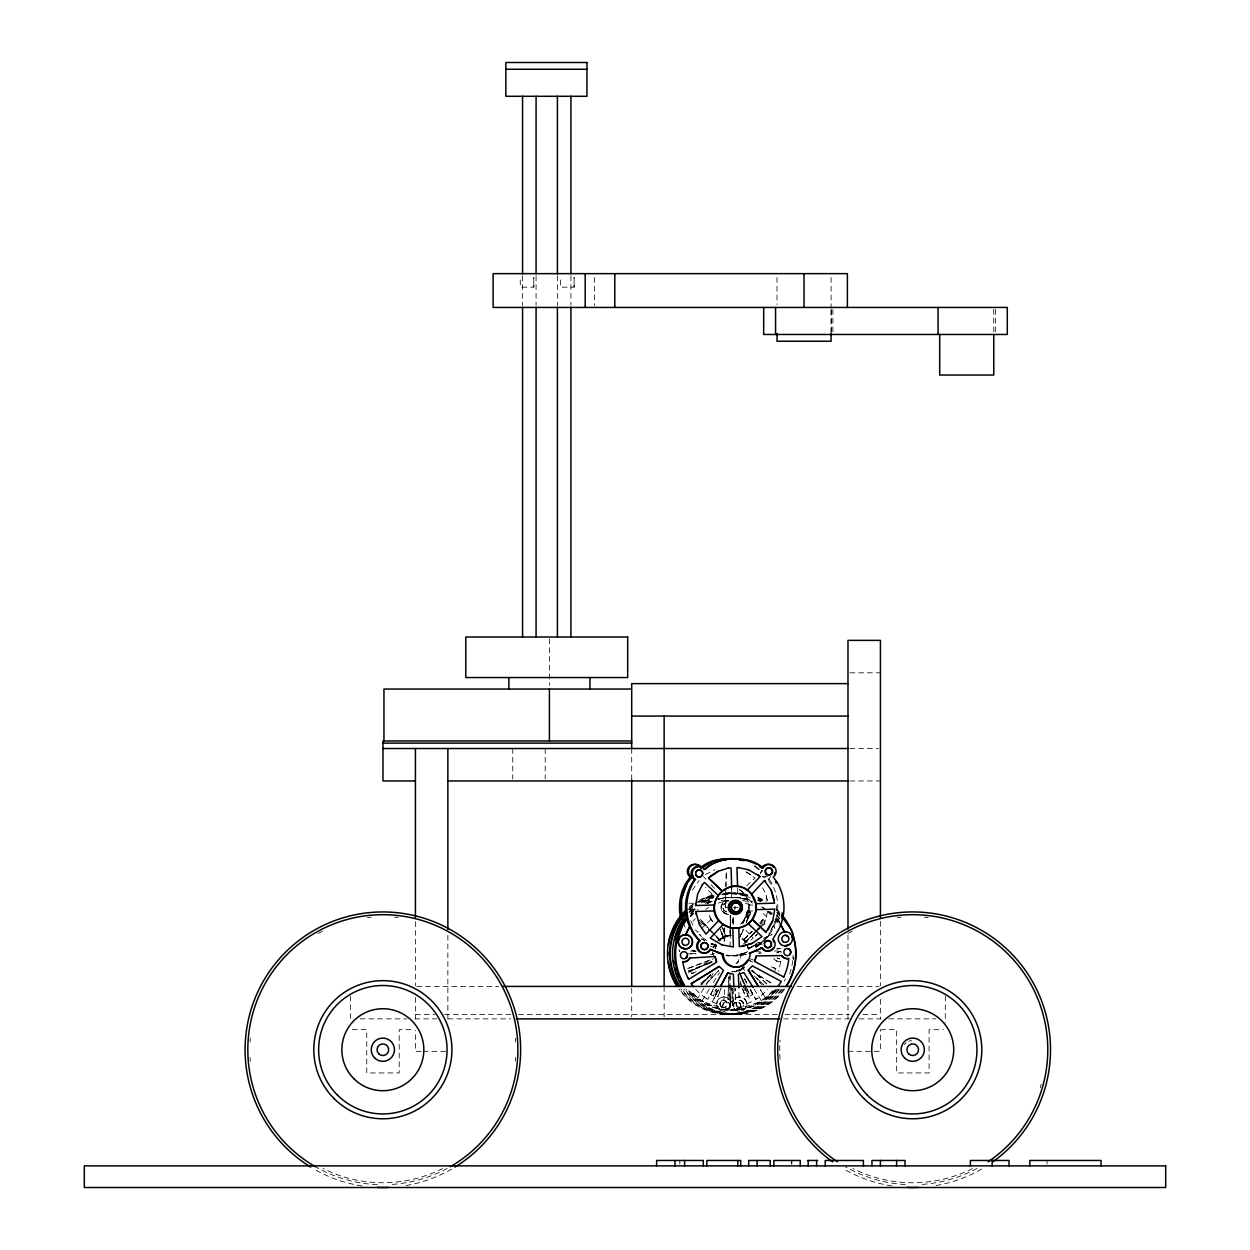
<?xml version="1.0" encoding="UTF-8"?>
<svg xmlns="http://www.w3.org/2000/svg" width="1250" height="1250" viewBox="0 0 1250 1250"><rect width="100%" height="100%" fill="white"/><g stroke="black" fill="none" stroke-linecap="round" stroke-linejoin="round"><path stroke-width="0.75" stroke-dasharray="5 3.75" d="M730.156 930.031L729.906 935.516L730.172 926.359M730.203 928.203L730.531 915.375L730.234 924.531M712.672 951.75L712.594 954.531L709.031 954.422M725.812 888.359L725.234 907.359L729.766 907.484M725.859 886.469L726.312 871.469L725.938 886.469M725.312 907.359L725.766 892.156M724.594 989.625L724.188 999.25L723.141 999.641M731.156 988.328L730.781 999.312L728 999.234L728.656 977.266M730 946.906L730.578 930.031M731.469 898.047L731.812 886.641M730 974.266L729.672 999.844A6.547 6.547 0 0 1 732.719 1003.906L733.859 1008.188A7.141 7.141 0 0 0 746.719 1005.234L746.875 1003.359M730.047 976.078L729.781 999.844M730.781 999.312L731.266 982.844M732.781 1005.609L732.641 1002.859A7.141 7.141 0 0 1 746.781 1003.359M732.703 1003.906L732.75 1002.859M728 999.234L728.875 973.609M767.609 911.469L764.203 924.391M740.562 924.344L747.422 915.922L749.094 905.203M749 910.672L749.266 907.938M730.656 1005.609L730.797 1002.859A7.141 7.141 0 0 0 716.656 1003.359L716.734 1005.234A7.141 7.141 0 0 0 729.578 1008.188L730.703 1002.859M754.094 989.078L761.312 1000.609L759.5 1001.547A53.531 53.5 -90 0 1 746.422 1006.125L743.484 1006.609L743.625 1005.219A6.547 6.547 0 0 0 740.188 999.656L739.141 999.25L738.844 989.625M743.594 1006.609L743.734 1005.219M776.656 910.531L776.578 905.156M775.719 921.344L776.375 919.078L768.375 935.922L764.141 939.812M707.625 903.719L712.031 894.047M715.125 948.547L716.562 945M774.938 970.938L775.797 968.578L770.672 966.625L775.797 968.578M715.219 995.828L717.781 988.984L715.219 995.828L717.812 996.812L721.062 988.266L717.812 996.812M716.141 946.125L715.297 948.359L716.234 945.953L711.094 944M747.562 910.547L742.375 924.25L747.562 910.547L750.172 911.547L746.266 921.812L750.172 911.547M741.719 933.797L743.016 930.375L741.625 933.797M715.172 944.063L713.703 947.328L714.688 945.156M748.172 911.516L742.984 923.219L748.172 911.516L750.719 912.656L746.25 922.688L750.719 912.656M739.562 937.719L743.281 929.359M710.781 994.703L713.031 989.703L710.781 994.703L713.328 995.859L716.359 989.172L713.328 995.859M739.453 937.719L743.203 929.359M770.422 931.297L774.906 921.344M716.672 1003.703L712.172 1001.844L718.734 989.859M713.375 989.156L707.766 999.375L706.094 998.375M718.625 989.859L712.172 1001.844M713.141 973.328L697.938 997.953A53.531 53.5 -90 0 1 687.344 988.734M709.359 989.078L702.125 1000.609L703.938 1001.547A53.531 53.5 -90 0 0 717.031 1006.125L719.953 1006.609L719.703 1005.219A6.547 6.547 0 0 1 723.25 999.656M713.312 982.5L719.531 972.609M692.297 890.234L699.031 880.594M753.844 865.828A35.516 35.5 -90 0 1 758.328 869.5L758.781 868.828M711.953 894.047L705.391 887.406M763.344 940.719L769.688 932.953M764.312 940.719C782.312 923.109 781.969 891.969 764.812 873.875M742.609 922.594L744.469 920.594M710.406 975.266L701.672 984.594L710.469 975.266M744.234 966.422L740.094 970.406L742.312 969.266M762.938 919.531L759.172 923.531L762.938 919.531L764.953 921.438L762.453 924.109M756.172 930.781L746.125 941.438L743.984 939.531L751.562 931.531L743.984 939.531M757.422 929.438L761.188 925.438M753.594 933.438L746.016 941.438L741.359 937.562M754.859 932.109L758.641 928.109M759.906 926.781L764.953 921.438M762.984 921.406L760.328 923.922L762.984 921.406L764.891 923.438L760.906 927.203M754.297 933.469L745.016 942.266L742.984 940.234L752.312 931.453L742.984 940.234L744.906 942.266L756.891 930.969M755.609 932.219L759.594 928.453M711.141 919.391L697.469 932.203L695.438 929.953M746.75 885.766L755.047 878.016L745.359 871.312M717.422 941.438L719.453 939.531L715.656 935.531M758.219 929.703L762.219 925.938M757.531 934.047L755.359 936.078L757.578 934.094M698.656 921.234L700.5 919.531L708.078 927.531L700.5 919.531M756 947.281L762.781 941.062M750.844 940.109L753.156 938.078L745.406 929.922M727.719 956.062L740.375 954.781L746.578 952.25M716.359 936.469C720.281 944.969 724.844 934.234 730.75 935.594L730.484 926.453M740.484 954.781L747.609 951.922M718.188 940.359L725.734 936.234L722.453 927.672L725.734 936.234M756.531 947.203L762.594 942.812M740.203 970.391L741.391 969.656M757.344 998.375L755.672 999.375L757.234 998.375A53.531 53.5 -90 0 0 767.797 989.234M723.125 937.219L720.5 930.375L723.016 937.219L731.297 935.375M688.312 972.469L708.594 961.484M781 948.281L776.766 948.828A7.141 7.141 0 0 0 780.438 948.484M705.578 874.531L714.906 869.781M743.141 944.063L750.922 940.109M744.375 985.562L748.234 995.828L745.625 996.812L740.422 983.125L745.625 996.812M738.859 970.797L741.281 969.656L737.953 971.234L731.719 971.859L738.594 970.156L736 971.141M752.656 994.703L750.375 989.703L752.656 994.703L750.125 995.859L745.562 985.828M691.688 973.656L696.672 971.406L691.688 973.656L690.547 971.125L712.141 961.359M720.156 929.359L723.875 937.719L726.516 936.578L722.766 928.219M690.547 971.125L712.25 961.359M747.875 947.188L748.188 948.547L761.938 943.359L748.188 948.547L748.578 949.484M765.828 876.609L764.953 876.938A3.562 3.562 0 0 1 762.266 876.5M766.172 876.609L765.312 876.938A3.562 3.562 0 0 1 762.609 876.5M709.25 963.375L688.625 971.172L687.641 968.578L713.312 958.828M688.625 971.172L705.734 964.672M707.453 964.031L712.578 962.078M687.641 968.578L713.422 958.828M736.047 963.5A13.469 13.453 0 0 0 740.281 954.125L747.641 951.547M739.422 969.812L738.484 970.156L740.438 975.281M778.062 948.875L779.516 948.734M746.484 954.312L735.719 956.062L726.688 955.141M735.438 999.234L735.062 988.25L735.438 999.234L732.922 999.328L732.281 988.328M733.672 907.484L738.203 907.359M690.734 953.547L696.844 953.359M774.562 951.047L778.219 950.938L778.312 953.453M533.766 287.156L533.766 277.5L533.797 287.156L520.281 287.156L520.281 277.5M574.125 287.156L574.125 277.5L574.125 287.156L560.609 287.156L560.609 277.5M849.891 672.812L880.422 672.812M849.891 748.516L878.516 748.516M849.891 780.953L880.422 780.953M758.328 869.5L759.438 869.5M741.359 890.906L746.766 897.359L749.156 905.203M727.25 893.312L729.391 893.312M734.047 893.312L736.188 893.312M739.141 893.312L741.281 893.312M729.688 893.641L733.75 893.641M727.281 900.219L727.359 900.219A7.125 7.125 0 0 0 720.984 908.031A7.125 7.125 0 0 0 728.781 914.406M749.125 904.969L752.875 905.078M748.953 910.906L752.688 911.016M730.641 935.594L730.5 930.109M723.875 937.719L720.234 929.359M719.453 939.531L709.297 928.859M714.328 953.312L713.375 953.312A13.469 13.453 0 0 0 713.734 956.812M740.281 954.125L741.234 954.125A13.469 13.453 0 0 1 737 963.5M712.703 954.531L712.453 953.141M778.891 958.75L779.25 958.75A3.562 3.562 0 0 1 777.578 957.984M780.703 961.672L780.797 961.672A6.547 6.547 0 0 1 773.703 958.062A6.547 6.547 0 0 0 780.703 961.656A53.656 53.641 -90 0 1 778.344 971.203M416.844 986.422L498.75 986.422M797.109 986.422L879.016 986.422M760.438 989.75L765.656 998.016A53.531 53.5 -90 0 0 776.094 988.734M746.875 1003.703L751.266 1001.844L740.25 981.375M725.984 1013.734L728.547 1013.734M734.891 1013.734L737.453 1013.734M722.156 1014.062L724.297 1014.062M727.25 1014.062L729.391 1014.062M734.047 1014.062L736.188 1014.062M739.141 1014.062L741.281 1014.062M415.422 1014.547L434.875 1014.547M444.609 1014.547L510.766 1014.547M518.547 1014.547L777.312 1014.547M785.094 1014.547L849.297 1014.547M862.922 1014.547L880.422 1014.547M360.078 1018.875L407.094 1018.875M414.891 1018.875L436.828 1018.875M448.047 1018.875L510.766 1018.875M783.453 1018.875L849.297 1018.875M859.031 1018.875L880.953 1018.875M888.766 1018.875L935.781 1018.875M352.344 1029.688L366.766 1029.688L366.766 1072.938L399.203 1072.938L399.203 1029.688L413.625 1029.688M880.422 1029.688L896.656 1029.688L896.656 1072.938L929.094 1072.938L929.094 1029.688L943.516 1029.688M421.141 1051.312L415.422 1051.312L415.422 1030.312M423.062 1051.312L445.953 1051.312M847.984 1051.312L880.422 1051.312L880.422 1030.312M688.875 903.156L694.547 903.328M688.641 909.109L698.078 909.391M755.531 951.688L760.391 951.828M690.734 951.094L696.203 951.266M686.969 953.766L696.125 954.047M696.125 951.25L692.609 950.203M711.141 943.328L719.469 945.984M750.125 958.828L753.547 960.125M711.016 944L716.125 945.953M701.484 938.969L704.844 940.469M710.406 946.016L713.766 947.516M701.438 938.969L704.766 940.469M750.906 970.531L772.203 983.703L750.797 970.531M781.234 952.156L780.969 951.984A3.562 3.562 0 0 0 776.734 952.969M746.734 872.25L754.016 876.953M702.406 937.672L709.766 942.375M739.312 889.453L743.562 892.922M754.953 865.828L762.125 871.688M754.203 975.922L763.578 984.719L754.266 975.922M700.453 921.406L707.125 927.688M708.453 928.938L712.453 932.703M713.781 933.969L720.453 940.234M701.781 922.656L709.734 930.188M711.062 931.453L715.031 935.219M703.406 876.547L705.969 879.281M711.016 884.719L714.938 888.797M698.484 921.438L702.25 925.438M701.562 936.578L699.531 934.406L702.484 937.672M742.281 967.844L744.781 970.516M679.281 950L679.344 950.062A3.562 3.562 0 0 1 679.781 950.891M678.922 950L679 950.062A3.562 3.562 0 0 1 679.641 951.797M711.188 919.594L713 921.703M776.672 909.953L779.781 913.719M768.547 880.594L771.141 884.203M776.094 919.078L778.312 922.141M765.516 997.953L760.547 989.75M711.266 919.594L707.859 912.141M774.797 928.125L773.531 926.203L774.656 928.125M744.672 978.922L746.516 982.328M750.172 989.156L755.672 999.375L750.078 989.156M744.562 978.922L749.156 987.453M762.578 887.766L765.797 893.938L767.625 902.406L765.734 893.938M690.688 920.703L694.719 928.422M750.234 948.422L749.734 947.328M739.5 972.469L744.812 984.156M741.109 975.812L746.359 987.5M747.109 989.172L750.125 995.859M722.688 928.219L726.406 936.578M747.312 945.953L748.312 948.547M741.078 977L744.984 987.266M745.625 988.984L748.234 995.828M683.609 923.484L685.031 927.234M739.875 973.578L743.734 983.844M737.562 888.359L737.922 897.859M731.625 888.547L731.969 898.047M733.766 988.781L733.656 999.844A6.547 6.547 0 0 0 730.734 1003.906M730.422 924.625L730.156 915.469L730.453 928.281M732.328 988.328L732.656 999.312M1047.016 1160.469L1047.016 1164.062M995.406 309.375L995.406 332.547M993.766 309.375L993.766 332.547M945.312 995.969L945.312 1022.469M880.422 921.312L880.422 985.703M880.422 999.359L880.422 1018.875M847.984 934.969L847.984 1018.875M832.922 309.375L832.922 332.547M831.25 309.375L831.25 332.547M831.078 277.5L831.078 308.406M831.078 310.328L831.078 333.516M791.891 1160.469L791.891 1164.062M791.422 1160.469L791.422 1164.062M777 277.5L777 304.547M679.828 1160.469L679.828 1164.062M664.141 986.422L664.141 1016.953M631.703 748.516L631.703 779.047M631.703 988.328L631.703 1016.953M594.516 277.406L594.516 305.562M570.922 275.875L570.922 305.156M557.406 275.875L557.406 305.156M549.406 638.922L549.406 685.234M545.188 748.516L545.188 779.047M536.078 275.875L536.078 305.156M522.578 275.875L522.562 305.156M512.75 748.516L512.75 779.047M447.859 935.234L447.859 1018.875M415.422 921.625L415.422 985.797M415.422 997.469L415.422 1018.875M350.531 995.969L350.531 1018.875M904.328 1044.688A10.812 10.812 0 0 1 906.328 1042.703M908.781 1041.297A10.812 10.812 0 0 1 911.516 1040.578M723.422 894.016A60.078 60.047 -90 0 1 747.625 896.156M757.359 900.031A60.078 60.047 -90 0 1 760.422 901.688M776.375 915.094A60.078 60.047 -90 0 1 779.562 919.281M778.484 989.594A60.078 60.047 -90 0 1 682.156 989.516M689.188 909.953A60.078 60.047 -90 0 1 693.141 906.547M698.891 902.516A60.078 60.047 -90 0 1 714.875 895.641M722.75 893.844A60.078 60.047 -90 0 1 750.141 897.875M776.078 989.594A60.078 60.047 -90 0 1 679.75 989.516M689.359 907.641A60.078 60.047 -90 0 1 693.547 904.453M695 903.469A60.078 60.047 -90 0 1 714.141 895.219M735.156 906.594A7.125 7.125 0 0 1 734.562 910.234M746.219 952.625A48.562 48.547 -90 0 1 725.938 955.562M725.625 893.203A60.672 60.641 -90 0 1 747.844 895.625M758.828 900.188A60.672 60.641 -90 0 1 761.141 901.484M777.125 915.203A60.672 60.641 -90 0 1 779.531 918.344M785.484 978.719A60.672 60.641 -90 0 1 784.344 981.109M779.531 989.031A60.672 60.641 -90 0 1 680.953 989.031M688.797 909.406A60.672 60.641 -90 0 1 693.859 905.156M698.219 902.172A60.672 60.641 -90 0 1 712.641 895.625M726.125 893.047A60.672 60.641 -90 0 1 748.219 896.453M777.391 918.344A60.672 60.641 -90 0 1 779.609 921.656M777.391 989.031A60.672 60.641 -90 0 1 678.812 989.031M689.641 906.797A60.672 60.641 -90 0 1 692.781 904.375M699.516 900.188A60.672 60.641 -90 0 1 714.344 894.609M739.109 889.453A21 20.984 -90 0 1 740.344 924.344M712.797 921.703A21 20.984 -90 0 1 708.453 914.766M707.969 901.281A21 20.984 -90 0 1 711.812 894.047M727.031 913.766A6.531 6.516 0 0 1 721.531 906.359A6.531 6.516 0 0 1 728.953 900.859M734.469 906.578A6.531 6.516 0 0 1 734.453 908.281M726.766 913.766A6.531 6.516 0 0 1 721.266 906.359A6.531 6.516 0 0 1 728.688 900.859M726.5 911.828A4.672 4.672 0 0 1 726.531 902.797M726.156 911.828A4.672 4.672 0 0 1 726.188 902.797M770.516 876.562A7.094 7.094 0 0 1 768.109 879.344L769.219 879.344A7.094 7.094 0 0 0 770.609 878.109M760.406 952.969A7.094 7.094 0 0 1 758.578 953.141M695.172 951.25A7.094 7.094 0 0 1 691.656 950.203M761.375 952.969A7.094 7.094 0 0 1 759.531 953.141M755.312 946.891A3.562 3.562 0 0 1 756.344 943.469M757.969 942.594A3.562 3.562 0 0 1 760.656 943.031L761.375 943.625A3.562 3.562 0 0 1 762.266 945.25M760.562 873.359A3.562 3.562 0 0 1 760.719 872.438L761.094 871.594A3.562 3.562 0 0 1 762.438 870.328M760.922 873.359A3.562 3.562 0 0 1 761.078 872.438L761.453 871.594A3.562 3.562 0 0 1 762.797 870.328M755.672 946.891A3.562 3.562 0 0 1 756.703 943.469M757.453 942.922A3.562 3.562 0 0 1 761.016 943.031L761.734 943.625A3.562 3.562 0 0 1 762.609 945.25M779.828 958.781A3.562 3.562 0 0 1 777.219 957.984M777.094 952.969A3.562 3.562 0 0 1 781.328 951.984M745.297 903.109A53.531 53.5 -90 0 1 751.75 905.828M763.312 913.656A53.531 53.5 -90 0 1 768.234 918.641M690.188 915.609A53.531 53.5 -90 0 1 692.75 913.219M721.125 900.578A53.531 53.5 -90 0 1 728.125 900.156M723.031 897.844A56.328 56.297 -90 0 1 751.922 901.656M761.641 906.875A56.328 56.297 -90 0 1 764.641 909.016M767.484 911.359A56.328 56.297 -90 0 1 772.688 916.562M775.031 919.422A56.328 56.297 -90 0 1 777.172 922.422M772.656 990.844A56.328 56.297 -90 0 1 688 990.812M690.562 913.844A56.328 56.297 -90 0 1 693.25 911.328M705.469 903.156A56.328 56.297 -90 0 1 712.281 900.344M716.203 899.281A56.328 56.297 -90 0 1 752.312 901.656M767.891 911.359A56.328 56.297 -90 0 1 770.578 913.875M775.438 919.422A56.328 56.297 -90 0 1 777.578 922.422M773.062 990.844A56.328 56.297 -90 0 1 688.406 990.812M690.953 913.844A56.328 56.297 -90 0 1 693.641 911.328M705.875 903.156A56.328 56.297 -90 0 1 712.672 900.344M741.875 939A18.312 18.312 -90 0 1 744.25 941.125M747.047 945A18.312 18.312 -90 0 1 748.75 949.484M743.484 967.016A18.312 18.312 -90 0 1 735.141 971.516M713.922 946.906A18.312 18.312 -90 0 1 715.344 944.063M718.375 940.359A18.312 18.312 -90 0 1 731.469 935.375M981.641 1169.047A137.781 137.781 0 0 1 933.562 1185.922M891.922 1185.922A137.781 137.781 0 0 1 843.859 1169.047M1041.25 1084.156A133.031 133.031 0 0 1 1040.203 1087.844M972.484 1168.578A133.031 133.031 0 0 1 853 1168.578M780.062 1059.344A133.031 133.031 0 0 1 780.062 1040.094M847.891 933.562A133.031 133.031 0 0 1 853 930.844M897.312 917.578A133.031 133.031 0 0 1 901.172 917.188M924.312 917.188A133.031 133.031 0 0 1 928.172 917.578M977.031 1168.438A135.016 135.016 0 0 1 920.141 1184.531M905.344 1184.531A135.016 135.016 0 0 1 845.234 1166.641M758.438 899.234A60.078 60.047 -90 0 1 761.547 900.781M776.719 912.406A60.078 60.047 -90 0 1 780.156 916.391M793.109 955.359A60.078 60.047 -90 0 1 792.906 958.875M792.734 960.609A60.078 60.047 -90 0 1 789.531 974.188M781.281 989.516A60.078 60.047 -90 0 1 684.953 989.594M689.375 912.5A60.078 60.047 -90 0 1 694.453 907.703M701.531 902.578A60.078 60.047 -90 0 1 714.172 896.672M722.609 894.531A60.078 60.047 -90 0 1 746.891 895.219M757.672 897.844A60.078 60.047 -90 0 1 764 900.781M783.734 989.516A60.078 60.047 -90 0 1 687.406 989.594M691.844 912.5A60.078 60.047 -90 0 1 696.906 907.703M703.984 902.578A60.078 60.047 -90 0 1 713.344 897.875M723.344 894.875A60.078 60.047 -90 0 1 747.656 894.844M744.891 954.484A48.562 48.547 -90 0 1 726.266 955.031M724.625 893.625A60.672 60.641 -90 0 1 746.969 894.609M758.219 898.422A60.672 60.641 -90 0 1 764.078 901.484M777.453 912.219A60.672 60.641 -90 0 1 780.062 915.203M793.734 957A60.672 60.641 -90 0 1 793.547 959.641M782.484 989.031A60.672 60.641 -90 0 1 683.906 989.031M688.938 912.219A60.672 60.641 -90 0 1 693.703 907.641M701.172 902.172A60.672 60.641 -90 0 1 714.328 896.031M721.562 894.609A60.672 60.641 -90 0 1 747.812 894.312M757.922 897.391A60.672 60.641 -90 0 1 766.219 901.484M776.781 909.406A60.672 60.641 -90 0 1 779.594 912.219M784.625 989.031A60.672 60.641 -90 0 1 686.047 989.031M691.078 912.219A60.672 60.641 -90 0 1 695.844 907.641M703.312 902.172A60.672 60.641 -90 0 1 713.969 896.906M742.312 900.578A53.531 53.5 -90 0 1 752.531 902.891M762.125 907.172A53.531 53.5 -90 0 1 765.109 909M767.969 911.016A53.531 53.5 -90 0 1 773.25 915.609M775.656 918.141A53.531 53.5 -90 0 1 777.906 920.844M706.203 998.375A53.531 53.5 -90 0 1 695.641 989.234M693 921.359A53.531 53.5 -90 0 1 695.203 918.641M705.656 909.359A53.531 53.5 -90 0 1 708.609 907.5M718.141 903.109A53.531 53.5 -90 0 1 728.344 900.656M718.5 899.281A56.328 56.297 -90 0 1 751.172 900.344M777.734 919.375A56.328 56.297 -90 0 1 779.891 922.375M775.438 990.812A56.328 56.297 -90 0 1 690.781 990.844M690.75 916.562A56.328 56.297 -90 0 1 693.266 913.875M708.172 903.188A56.328 56.297 -90 0 1 711.516 901.656M718.094 899.281A56.328 56.297 -90 0 1 750.766 900.344M769.797 911.328A56.328 56.297 -90 0 1 772.484 913.844M777.344 919.375A56.328 56.297 -90 0 1 779.484 922.375M775.031 990.812A56.328 56.297 -90 0 1 690.375 990.844M690.344 916.562A56.328 56.297 -90 0 1 695.547 911.359M707.766 903.188A56.328 56.297 -90 0 1 714.562 900.359M742.562 938.375A18.312 18.312 -90 0 1 748.094 944.063M744.703 967.359A18.312 18.312 -90 0 1 734.656 971.875M715.125 947.937A18.312 18.312 -90 0 1 716.391 945M719.188 941.125A18.312 18.312 -90 0 1 731.969 935.375M451.75 1169.047A137.781 137.781 0 0 1 403.672 1185.922M362.031 1185.922A137.781 137.781 0 0 1 313.969 1169.047M515.672 1057.422A133.031 133.031 0 0 1 515.391 1061.281M442.594 1168.578A133.031 133.031 0 0 1 323.109 1168.578M250.328 1061.281A133.031 133.031 0 0 1 250.047 1057.422M250.047 1042.016A133.031 133.031 0 0 1 250.328 1038.156M318 933.562A133.031 133.031 0 0 1 323.109 930.844M367.422 917.578A133.031 133.031 0 0 1 371.297 917.188M394.422 917.188A133.031 133.031 0 0 1 398.281 917.578M515.391 1038.156A133.031 133.031 0 0 1 515.672 1042.016M447.141 1168.438A135.016 135.016 0 0 1 390.25 1184.531M377.312 1184.609A135.016 135.016 0 0 1 315.344 1166.641M733.266 917.297L733.078 924.625L733.234 917.297M724.625 927.984L724.172 942.938L724.688 927.984M740.188 1006.656L739.75 1007.484A3.562 3.562 0 0 1 734.094 1007.687L733.594 1006.891A3.562 3.562 0 0 1 738.922 1002.5L739.594 1003.141A3.562 3.562 0 0 1 740.188 1006.656M740.547 1006.656L740.109 1007.484A3.562 3.562 0 0 1 734.453 1007.687L733.953 1006.891A3.562 3.562 0 0 1 739.266 1002.5L739.953 1003.141A3.562 3.562 0 0 1 740.547 1006.656M729.484 1006.891L728.984 1007.687A3.562 3.562 0 0 1 723.328 1007.484L722.891 1006.656A3.562 3.562 0 0 1 723.484 1003.141L724.172 1002.5A3.562 3.562 0 0 1 729.484 1006.891M729.844 1006.891L729.344 1007.687A3.562 3.562 0 0 1 723.688 1007.484L723.25 1006.656A3.562 3.562 0 0 1 723.844 1003.141L724.531 1002.5A3.562 3.562 0 0 1 729.844 1006.891M718.656 970.516L706.188 983.844L718.766 970.516M710.516 974.672L699.844 984.719L710.578 974.672M772.031 934.469L763.672 938.219L772.016 934.469M763.156 941.516L749.672 947.516L763.094 941.516M714.906 944.984L711.453 943.484L714.906 944.984M752.859 962.109L749.516 960.609L752.953 962.109M766.828 983.938L752.078 970.125L766.828 983.938M761.766 984.594L759.25 981.938L761.766 984.594M733.203 924.531L732.984 917.219L733.141 924.531M737.75 1006.797A3.562 3.562 0 0 0 743.547 1004.641A3.562 3.562 0 0 0 738.781 1000.703A3.562 3.562 0 0 0 737.75 1006.797M734.953 1009.547A7.141 7.141 0 0 0 746.531 1005.234A7.141 7.141 0 0 0 737 997.359A7.141 7.141 0 0 0 734.953 1009.547M737.219 1006.797A3.562 3.562 0 0 0 743.016 1004.641A3.562 3.562 0 0 0 738.25 1000.703A3.562 3.562 0 0 0 737.219 1006.797M721.344 1006.953A3.562 3.562 0 0 0 726.969 1004.391A3.562 3.562 0 0 0 721.938 1000.797A3.562 3.562 0 0 0 721.344 1006.953M719.797 1009.859A7.141 7.141 0 0 0 731.047 1004.734A7.141 7.141 0 0 0 720.984 997.563A7.141 7.141 0 0 0 719.797 1009.859M721.875 1006.953A3.562 3.562 0 0 0 727.5 1004.391A3.562 3.562 0 0 0 722.469 1000.797A3.562 3.562 0 0 0 721.875 1006.953"/><path stroke-width="1.5" d="M783.781 977.063L754.734 961.484L756.109 955.906L781.781 955.578A6.547 6.547 0 0 0 787.547 958.672L788.922 958.453L788.641 960.344A53.531 53.5 -90 0 1 783.672 977.063M751.484 894.047C731.688 869.828 697.469 906.531 723.156 924.469L710.281 938.078L721.844 944.844M782.141 912.781C781.438 921.219 792.969 927.016 793.297 936.406L792.109 936.766M781.859 918.516L782.078 916.234M695.531 904.109L695.656 905.531L697.703 893.938L702.453 884.672M765.969 932.203L752.312 919.391L765.906 932.203L772.75 920.703L774.781 909.109L756.062 909.672M681.906 897.734L687.234 883.047M726.906 859.672A35.516 35.5 -90 0 0 705.109 869.5L704.672 868.828A7.094 7.094 0 0 0 694 868.766A7.094 7.094 0 0 0 695.328 879.344C682.906 896.828 683.75 924.891 700.094 940.719L698.531 941.203A7.094 7.094 0 0 0 698.828 951.219L700.328 952.312A7.094 7.094 0 0 0 707.422 952.094L710.906 949.391L723.156 954.125A13.469 13.453 0 0 0 737.016 967.141A13.469 13.453 0 0 0 750.078 953.312L762.016 947.859A7.094 7.094 0 0 0 772.547 949.656A7.094 7.094 0 0 0 772.922 939L778.156 930.422A48.766 48.75 -90 0 0 776.703 881.672L773.219 877.125A7.094 7.094 0 0 0 774.219 866.516A7.094 7.094 0 0 0 763.562 866.906L761.922 867.766L762.453 866.906A7.094 7.094 0 0 1 773.688 867.219M710.891 949.422L710.906 949.391A7.094 7.094 0 0 1 700.5 951.812A7.094 7.094 0 0 1 699.5 941.203L700.094 940.719M767.938 929.953L772.672 920.703M714.172 987.453L723.453 970.406L719.203 966.422L691.297 983.656L719.062 966.5M727.75 972.891L720.453 986.469L727.859 972.891L733.438 974.266L733.828 986.953M689.906 926.203L685.656 934.703L689.906 926.203C682.531 911.484 684.766 892.547 694.562 879.516L695.672 879.516M752.172 919.594L755.578 912.141L755.891 903.719L774.562 903.156L771.219 890.234L764.438 880.547L751.625 894.234M681.359 916.234C678.125 903.797 685.094 884.953 690.391 877.203L686.75 881.672A48.766 48.75 -90 0 0 680.391 916.75M678.953 919.172L676.562 922.109L670.281 936.406A60.078 60.047 -90 0 0 668.375 944.938M685.734 911.219L681.641 916.234L681.484 900.344M738.438 867.594L736.938 867.672L737.578 886.469A21 20.984 -90 0 1 752.391 919.594L746.188 925.172L738.516 928.047M687.438 882.609L693.188 875.844M702.375 884.672L704.484 882.422L718 895.234M728.047 868.125L718.078 871.312L708.391 878.016L722.156 890.906L708.516 878.062M685.875 957.984L686.5 957.312A3.562 3.562 0 0 0 687.156 955.578M714.5 910.906L695.828 911.469L699.234 924.391L705.938 934.094L718.828 920.391M747.297 890.156L760.109 876.547L748.531 869.781M758.406 986.469L748.266 970.047L752.359 965.891L781.328 981.484L780.219 983.156A53.531 53.5 -90 0 1 778.203 986.016M759.891 948.797L762.031 947.891M693.297 986.531A53.531 53.5 -90 0 1 691.25 983.703L691.406 983.656M709.422 876.953L718.156 871.312M789.734 944.312L784.516 945.906M689.844 958.062A6.547 6.547 0 0 1 682.75 961.656L682.641 961.672A6.547 6.547 0 0 0 689.75 958.062L715.141 956.531L716.734 962.062L688.641 979.359L687.703 977.656M711.422 862.391L700.688 868.359C710.469 860.625 723.891 857.203 736.172 859.438M770.328 950.422L765.469 951.062L761.078 947.891M758.094 949.562L749.109 953.312L750.062 953.312M738.812 927.984L739.312 946.672L752.219 943.328L761.984 936.609L748.297 923.719M742.406 946.516L752.297 943.328M785.469 945.875L787.156 945.594M715.422 860.875L730.781 858.562M738.594 928.047L730.328 927.75L722.891 924.344M727.984 868.125L731.078 867.969L731.641 886.641M784.016 931.766L786.016 931.703M695.578 905.531L714.391 904.969M505.859 69.266L586.969 69.266M847.984 683.625L631.703 683.625L631.703 748.516M630.516 689.047L383.953 689.047L383.953 741.172M631.703 716.078L847.984 716.078M631.703 740.953L382.984 740.953L382.984 780.953L415.422 780.953M382.984 743.109L631.703 743.109M382.984 748.516L847.984 748.516M447.859 780.953L847.984 780.953M760.109 876.547L757.781 874.531M737.5 886.469L737.578 886.469A21 20.984 -90 0 0 716.234 915.922A21 20.984 -90 0 0 752.391 919.594M695.828 911.469L696.047 914.484M687.062 919.078L682.922 925.219L677.219 939.875A60.078 60.047 -90 0 0 684.578 985.266M732.812 928.172L733.438 946.969L721.781 944.844M793.297 936.406L793.156 936.406A60.078 60.047 -90 0 1 785.859 986.641M678.438 940.172L677.219 939.875M717.422 952.469L723.156 954.125M715.031 956.531L716.062 961.016M756.078 957.094L754.734 961.484M748.266 970.047L758.516 986.469M502.641 986.422L791.25 986.422M516.297 1018.875L779.562 1018.875M807.453 1160.469L817.562 1160.469M683.922 948.734L685.375 948.875M746.094 860.578L732.656 858.562L745.312 859.844L757.219 864.375M739.75 860.016L743.344 860.609M729.672 858.562L734.812 859.406M738.375 867.594L748.609 869.781M747.5 960.094A13.469 13.453 0 0 1 722.188 954.125L709.953 949.391M694.562 879.516L694.219 879.344A7.094 7.094 0 0 1 692.328 869.5A7.094 7.094 0 0 1 702.172 867.594M788.25 948.797L789.062 949.234A3.562 3.562 0 0 1 789.906 954.203M690.391 877.203L690.234 877.125A7.094 7.094 0 0 1 688.641 867.234A7.094 7.094 0 0 1 698.531 865.641M758.781 865.5L762.75 868.359M722.203 954.125L723.062 954.781M764.516 880.547L765.578 881.5M699.125 940.719L692.688 932.953L687.469 921.344M751.422 894.047L755.875 903.953M703.562 868.828L704 869.5C713.844 860.906 727.828 857.469 740.656 859.266A35.547 35.531 -90 0 1 763.031 867.766M779.953 923.672L784.578 931.75M753.172 987.438L743.922 972.609L738.391 974.219L738.906 987.703M781.828 926.641L784.438 931.75M775.594 881.672L776.203 883.047M764.453 945.578L764.672 946.047A3.562 3.562 0 0 0 769.969 946.922A3.562 3.562 0 0 0 770.156 941.562L769.391 941.016A3.562 3.562 0 0 0 764.234 943.344M771.141 890.234L774.344 900.141M791.828 935.844L792.219 937.625M1101.047 1165.875L1101.047 1160.469L1029.828 1160.469L1029.828 1165.875M1009.016 1165.875L1009.016 1160.469L970.359 1160.469L970.359 1165.875M993.766 334.469L993.766 375.031L939.703 375.031L939.703 334.469M992.188 1160.469L992.188 1165.875M938.062 307.438L938.062 334.469M905.031 1165.875L905.031 1160.469L871.969 1160.469L871.969 1165.875M896.625 1160.469L896.625 1165.875M880.422 917.422L880.422 640.375L847.984 640.375L847.984 929.125M880.406 1160.469L880.406 1165.875M863.406 1165.875L863.406 1160.469L825.219 1160.469L825.219 1165.875M847.391 307.438L847.391 273.641L493.125 273.641L493.125 307.438L1007.297 307.438L1007.297 334.469L763.688 334.469L763.688 307.438M831.078 333.516L831.078 341.234L777 341.234L777 333.516M816.625 1160.469L816.625 1165.875M808.203 1160.469L808.203 1165.875M804.031 273.641L804.031 307.438M800.234 1165.875L800.234 1160.469L773.875 1160.469L773.875 1165.875M775.562 307.438L775.562 334.469M770.234 1165.875L770.234 1160.469L748.703 1160.469L748.703 1165.875M757.109 1160.469L757.109 1165.875M740.688 1165.875L740.688 1160.469L706.844 1160.469L706.844 1165.875M737.781 1160.469L737.781 1165.875M703.297 1165.875L703.297 1160.469L656.625 1160.469L656.625 1165.875M684.625 1160.469L684.625 1165.875M674.969 1160.469L674.969 1165.875M664.141 716.078L664.141 986.422M631.703 779.719L631.703 986.422M614.797 273.641L614.797 307.438M589.953 677.453L589.953 689.047M585.188 273.641L585.188 307.438M570.922 96.297L570.922 273.922M570.922 307.109L570.922 637M557.406 96.297L557.406 273.922M557.406 307.109L557.406 637M549.406 689.047L549.406 741.172M536.078 96.297L536.078 273.922M536.078 307.109L536.078 637M522.562 96.297L522.578 273.922M522.578 307.109L522.562 637M508.859 677.453L508.859 689.047M447.859 748.516L447.859 929.406M415.422 748.516L415.422 917.734M680.141 986.641A60.078 60.047 -90 0 1 686.719 912.406M676.641 985.172A60.078 60.047 -90 0 1 668.375 962.359M667.766 955.359A60.078 60.047 -90 0 1 667.766 951.891M722.781 859.266A35.547 35.531 -90 0 0 700.406 867.766L701.516 867.766L700.984 866.906A7.094 7.094 0 0 0 690.328 866.516A7.094 7.094 0 0 0 691.344 877.125M678.75 985.719A60.672 60.641 -90 0 1 685.984 912.219M676.609 985.719A60.672 60.641 -90 0 1 686.656 909.406M760.156 867.594A7.094 7.094 0 0 1 763.625 866.406M761.266 867.594A7.094 7.094 0 0 1 764.734 866.406M832.703 1161.859A137.781 137.781 0 0 1 810.094 957.812A137.781 137.781 0 0 1 1015.391 957.812A137.781 137.781 0 0 1 992.781 1161.859M918.406 1187.391A137.781 137.781 0 0 1 907.094 1187.391M682.016 985.266A60.078 60.047 -90 0 1 679.453 980.703M677.969 977.516A60.078 60.047 -90 0 1 676.109 972.609M675.578 970.969A60.078 60.047 -90 0 1 674.672 967.609M673.969 964.172A60.078 60.047 -90 0 1 673.453 960.703M674.656 939.875A60.078 60.047 -90 0 1 680.219 925.219M681.062 923.703A60.078 60.047 -90 0 1 683.875 919.281M681.703 985.719A60.672 60.641 -90 0 1 686.312 915.203M782.203 915.203A60.672 60.641 -90 0 1 786.828 985.719M683.844 985.719A60.672 60.641 -90 0 1 686.047 918.344M740.234 908.516A4.672 4.672 0 0 1 732.719 910.906A4.672 4.672 0 0 1 733.719 903.094A4.672 4.672 0 0 1 740.391 907.297M774.953 872.5A7.094 7.094 0 0 1 774.422 874.281M773.344 947.531A7.094 7.094 0 0 1 770.828 950.203M773.125 940.438A7.094 7.094 0 0 1 773.891 942.125M770.078 874.797A3.562 3.562 0 0 1 765.578 870.562L765.922 869.688A3.562 3.562 0 0 1 771.5 868.781A3.562 3.562 0 0 1 770.938 874.422L769.734 874.797A3.562 3.562 0 0 1 765.234 870.562L765.562 869.688A3.562 3.562 0 0 1 771.156 868.781A3.562 3.562 0 0 1 770.578 874.422M695.531 874.5A3.562 3.562 0 0 0 697.266 876.609L698.125 876.938A3.562 3.562 0 0 0 702.375 872.438L701.984 871.594A3.562 3.562 0 0 0 695.484 872.641M687.812 977.656A53.656 53.641 -90 0 1 682.75 961.672M785.172 935.25A3.562 3.562 0 0 1 787.578 936.531M787.438 958.672A6.547 6.547 0 0 1 781.688 955.578M837.359 1161.766A135.047 135.047 0 0 1 811.312 960.578A135.047 135.047 0 0 1 1014.172 960.578A135.047 135.047 0 0 1 988.125 1161.766M310.734 1167.109A137.781 137.781 0 0 1 278.125 960.203A137.781 137.781 0 0 1 487.594 960.203A137.781 137.781 0 0 1 454.984 1167.109M388.516 1187.391A137.781 137.781 0 0 1 377.203 1187.391M315.328 1166.672A135.047 135.047 0 0 1 279.406 962.922A135.047 135.047 0 0 1 486.297 962.922A135.047 135.047 0 0 1 450.375 1166.672M678.781 939.297L678.219 941.109A7.141 7.141 0 0 0 681.172 947.609L686.5 948.828A7.141 7.141 0 0 0 686 934.688L684.281 934.75A7.141 7.141 0 0 0 678.625 939.297M707.766 946.891L707.438 947.75A3.562 3.562 0 0 1 702.203 948.953A3.562 3.562 0 0 1 701.703 943.625L702.422 943.031A3.562 3.562 0 0 1 707.766 946.891M708.125 946.891L707.797 947.75A3.562 3.562 0 0 1 702.562 948.953A3.562 3.562 0 0 1 702.062 943.625L702.781 943.031A3.562 3.562 0 0 1 708.125 946.891M686.859 957.312L686.219 957.984A3.562 3.562 0 0 1 682.703 958.578L681.891 958.141A3.562 3.562 0 0 1 681.688 952.484L682.469 951.984A3.562 3.562 0 0 1 686.859 957.312M785.078 949.391L784.453 950.062A3.562 3.562 0 0 0 788.828 955.391L789.625 954.891A3.562 3.562 0 0 0 789.422 949.234L788.594 948.797A3.562 3.562 0 0 0 785.078 949.391M586.969 62.5L505.859 62.5L505.859 96.297L586.969 96.297L586.969 62.5M627.688 637L465.797 637L465.797 677.547L627.688 677.547L627.688 637M1165.703 1165.875L84.297 1165.875L84.297 1187.5L1165.703 1187.5L1165.703 1165.875M698.484 876.938L697.609 876.609A3.562 3.562 0 0 1 696.703 871.031A3.562 3.562 0 0 1 702.344 871.594L702.719 872.438A3.562 3.562 0 0 1 698.484 876.938M770.5 941.562L769.75 941.016A3.562 3.562 0 0 0 764.641 945.187L765.031 946.047A3.562 3.562 0 0 0 770.312 946.922A3.562 3.562 0 0 0 770.5 941.562M731.203 913.094A7.125 7.125 0 0 0 742.453 908.031A7.125 7.125 0 0 0 732.453 900.812A7.125 7.125 0 0 0 731.203 913.094M731.562 912.547A6.531 6.516 0 0 0 741.922 908.062A6.531 6.516 0 0 0 732.844 901.328A6.531 6.516 0 0 0 731.562 912.547M731.828 912.547A6.531 6.516 0 0 0 742.203 908.062A6.531 6.516 0 0 0 733.125 901.328A6.531 6.516 0 0 0 731.828 912.547M732.766 910.625A4.672 4.672 0 0 0 740.578 908.516A4.672 4.672 0 0 0 734.844 902.812A4.672 4.672 0 0 0 732.766 910.625M681.344 947.609A7.141 7.141 0 0 0 692.594 942.484A7.141 7.141 0 0 0 682.531 935.312A7.141 7.141 0 0 0 681.344 947.609M683.422 944.703A3.562 3.562 0 0 0 689.047 942.141A3.562 3.562 0 0 0 684.016 938.547A3.562 3.562 0 0 0 683.422 944.703M781.219 944.609A7.141 7.141 0 0 0 792.469 939.484A7.141 7.141 0 0 0 782.406 932.312A7.141 7.141 0 0 0 781.219 944.609M783.297 941.703A3.562 3.562 0 0 0 788.922 939.141A3.562 3.562 0 0 0 783.891 935.562A3.562 3.562 0 0 0 783.297 941.703M863.922 1098.547A69.047 69.047 0 0 0 979.438 1067.594A69.047 69.047 0 0 0 894.875 983.016A69.047 69.047 0 0 0 863.922 1098.547M867.344 1095.125A64.203 64.203 0 0 0 974.766 1066.328A64.203 64.203 0 0 0 896.125 987.703A64.203 64.203 0 0 0 867.344 1095.125M904.531 1057.922A11.609 11.609 0 0 0 923.953 1052.719A11.609 11.609 0 0 0 909.734 1038.5A11.609 11.609 0 0 0 904.531 1057.922M883.766 1078.703A40.984 40.984 0 0 0 952.328 1060.328A40.984 40.984 0 0 0 902.141 1010.125A40.984 40.984 0 0 0 883.766 1078.703M908.641 1053.828A5.797 5.797 0 0 0 918.344 1051.219A5.797 5.797 0 0 0 911.234 1044.109A5.797 5.797 0 0 0 908.641 1053.828M334.031 1098.547A69.047 69.047 0 0 0 449.563 1067.594A69.047 69.047 0 0 0 364.984 983.016A69.047 69.047 0 0 0 334.031 1098.547M337.453 1095.125A64.203 64.203 0 0 0 444.875 1066.328A64.203 64.203 0 0 0 366.234 987.703A64.203 64.203 0 0 0 337.453 1095.125M374.641 1057.922A11.609 11.609 0 0 0 394.062 1052.719A11.609 11.609 0 0 0 379.844 1038.5A11.609 11.609 0 0 0 374.641 1057.922M353.875 1078.703A40.984 40.984 0 0 0 422.438 1060.328A40.984 40.984 0 0 0 372.25 1010.125A40.984 40.984 0 0 0 353.875 1078.703M378.75 1053.828A5.797 5.797 0 0 0 388.469 1051.219A5.797 5.797 0 0 0 381.359 1044.109A5.797 5.797 0 0 0 378.75 1053.828"/></g></svg>
